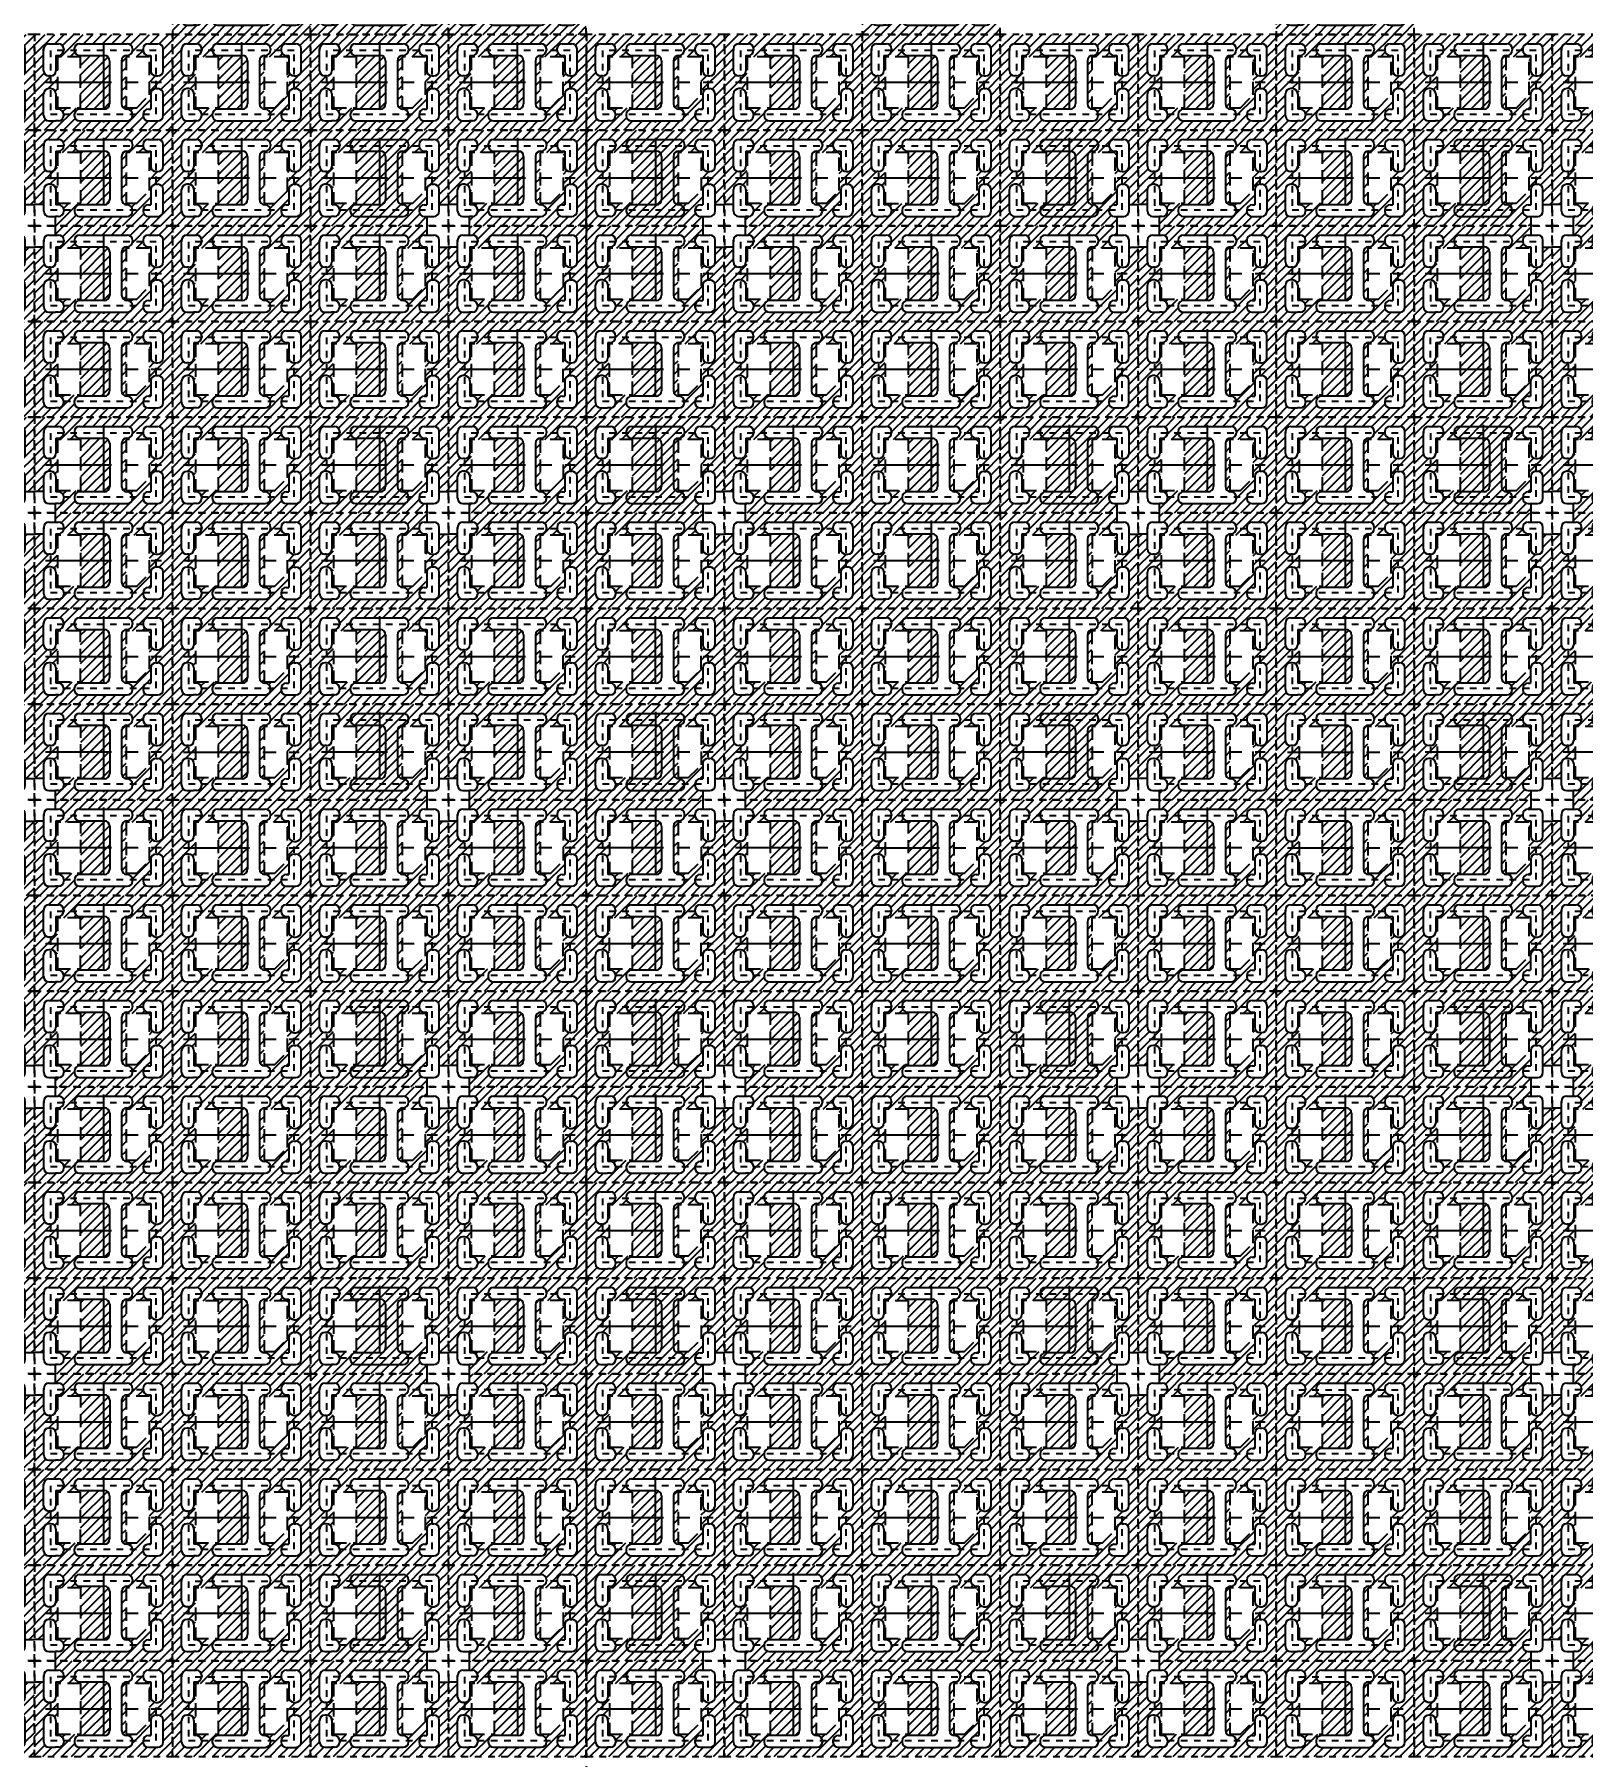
# Model space of a CAD drawing. Extents: x -1061 to -782, y -21 to 162.
# Drawn here: x -1014.27 to -990.85, y 85.83 to 111.89 of the extents above; entities that cross this region are included whole.
import ezdxf

# ---------------------------------------------------------------- set-up
doc = ezdxf.new("R2010")
doc.units = 0
doc.header["$LTSCALE"] = 0.5
for name, pattern in [('CENTER', [2, 1.25, -0.25, 0.25, -0.25]), ('HIDDEN', [0.375, 0.25, -0.125]), ('HIDDEN2', [0.1875, 0.125, -0.0625])]:
    doc.linetypes.add(name, pattern=pattern)
for name, color, linetype in [('B', 5, 'Continuous'), ('C', 1, 'CENTER'), ('DIM', 7, 'Continuous'), ('H', 4, 'HIDDEN'), ('hatch', 7, 'CENTER'), ('HATCH O-L', 7, 'HIDDEN2'), ('PACKAGE OL', 51, 'HIDDEN2'), ('圖', 7, 'Continuous')]:
    doc.layers.add(name, color=color, linetype=linetype)
doc.styles.get("Standard").update_dxf_attribs({"font": 'ROMANS.SHX'})
doc.dimstyles.new('DIM 1.6', dxfattribs={"dimtxt": 1.5, "dimasz": 1.5, "dimexe": 1.5, "dimexo": 1.5, "dimgap": 1.5, "dimtad": 0, "dimdec": 4, "dimlfac": 0.625, "dimzin": 1, "dimdsep": 46, "dimtxsty": 'STANDARD', "dimcen": 1.5, "dimclrd": 256, "dimclre": 256, "dimclrt": 256, "dimadec": 0, "dimazin": 2, "dimtfac": 1, "dimtdec": 4, "dimtmove": 0, "dimatfit": 3, "dimfxl": 1, "dimarcsym": 0})

# ---------------------------------------------------------------- blocks, each defined once
blk = doc.blocks.new('*D10')
at = {"layer": 'Defpoints', "color": 0, "transparency": 16777216}
for p in [(435.598, -771.586), (449.574, -771.586), (390.417, -825.986)]:
    blk.add_point(p, dxfattribs=at)
at = {"layer": 'DIM', "lineweight": -2, "transparency": 16777216}
blk.add_line((437.098, -771.586), (449.574, -771.586), dxfattribs=at)
at = {"layer": 'DIM', "transparency": 16777216, "insert": (455.503, -771.586), "char_height": 1.5, "attachment_point": 5}
blk.add_mtext('34.0000', dxfattribs=at)
blk = doc.blocks.new('*D11')
at = {"layer": 'Defpoints', "color": 0, "transparency": 16777216}
for p in [(435.598, -757.618), (435.598, -771.586), (390.417, -825.986)]:
    blk.add_point(p, dxfattribs=at)
at = {"layer": 'DIM', "lineweight": -2, "transparency": 16777216}
blk.add_line((435.598, -770.086), (435.598, -757.618), dxfattribs=at)
at = {"layer": 'DIM', "transparency": 16777216, "insert": (435.598, -751.689), "char_height": 1.5, "attachment_point": 5, "rotation": 90}
blk.add_mtext('28.2380', dxfattribs=at)
blk = doc.blocks.new('*D12')
at = {"layer": 'Defpoints', "color": 0, "transparency": 16777216}
for p in [(390.417, -756.666), (390.417, -764.386), (390.417, -825.986)]:
    blk.add_point(p, dxfattribs=at)
at = {"layer": 'DIM', "lineweight": -2, "transparency": 16777216}
blk.add_line((390.417, -762.886), (390.417, -756.666), dxfattribs=at)
at = {"layer": 'DIM', "transparency": 16777216, "insert": (390.417, -751.451), "char_height": 1.5, "attachment_point": 5, "rotation": 90}
blk.add_mtext('0.0000', dxfattribs=at)
blk = doc.blocks.new('*D13')
at = {"layer": 'Defpoints', "color": 0, "transparency": 16777216}
for p in [(392.791, -757.525), (391.461, -774.269), (390.417, -825.986)]:
    blk.add_point(p, dxfattribs=at)
at = {"layer": 'DIM', "lineweight": -2, "transparency": 16777216}
for p, q in [((392.791, -760.525), (392.791, -757.525)), ((391.461, -763.525), (392.791, -760.525)), ((391.461, -772.769), (391.461, -763.525))]:
    blk.add_line(p, q, dxfattribs=at)
at = {"layer": 'DIM', "transparency": 16777216, "insert": (392.791, -751.382), "char_height": 1.5, "attachment_point": 5, "rotation": 90}
blk.add_mtext('(0.6524)', dxfattribs=at)
blk = doc.blocks.new('DFN1006-2L PACKAGE')
at = {"layer": 'hatch'}
h = blk.add_hatch(dxfattribs=at)
h.set_pattern_fill('ANSI31', color=256, scale=0.02)
h.set_pattern_definition([(45, (528.53349, -41.65396), (-0.0449012806, 0.0449012806), [])])
h.paths.add_polyline_path([(1.205, 0.102), (-0.1, 0.102), (-0.1, -0.803), (1.205, -0.803)])
h.paths.add_polyline_path([(0.037, -0.411), (0.053, -0.411, -0.414214), (0.103, -0.461), (0.103, -0.605), (0.127, -0.605, -0.414214), (0.177, -0.655), (0.177, -0.666, -0.414214), (0.127, -0.716), (0.1, -0.716), (0.037, -0.716, -0.414214), (-0.013, -0.666), (-0.013, -0.461, -0.414214)], flags=16)
h.paths.add_polyline_path([(-0.013, -0.241), (-0.013, -0.036, -0.414214), (0.037, 0.014), (0.127, 0.014, -0.414214), (0.177, -0.036), (0.177, -0.047, -0.414214), (0.127, -0.097), (0.103, -0.097), (0.103, -0.241, -0.414214), (0.053, -0.291), (0.037, -0.291, -0.414214)], flags=16)
h.paths.add_polyline_path([(0.117, -0.111), (0.337, -0.111), (0.337, -0.591), (0.117, -0.591)], flags=16)
h.paths.add_polyline_path([(0.327, -0.605), (0.561, -0.605, 0.414214), (0.611, -0.555), (0.611, -0.147, 0.414214), (0.561, -0.097), (0.327, -0.097, -0.414214), (0.277, -0.047), (0.277, -0.036, -0.414214), (0.327, 0.014), (0.777, 0.014, -0.414214), (0.827, -0.036), (0.827, -0.047, -0.414214), (0.777, -0.097), (0.774, -0.097, 0.414214), (0.724, -0.147), (0.724, -0.555, 0.423299), (0.776, -0.605, -0.423025), (0.827, -0.655), (0.827, -0.666, -0.414214), (0.777, -0.716), (0.327, -0.716, -0.414214), (0.277, -0.666), (0.277, -0.655, -0.414214)], flags=16)
h.paths.add_polyline_path([(0.767, -0.111), (0.987, -0.111), (0.987, -0.471), (0.867, -0.591), (0.767, -0.591)], flags=16)
h.paths.add_polyline_path([(0.977, -0.605), (1.001, -0.605), (1.001, -0.461, -0.414214), (1.051, -0.411), (1.067, -0.411, -0.414214), (1.117, -0.461), (1.117, -0.666, -0.414214), (1.067, -0.716), (1.005, -0.716), (0.977, -0.716, -0.414214), (0.927, -0.666), (0.927, -0.655, -0.414214)], flags=16)
h.paths.add_polyline_path([(0.927, -0.047), (0.927, -0.036, -0.414214), (0.977, 0.014), (1.067, 0.014, -0.414214), (1.117, -0.036), (1.117, -0.241, -0.414214), (1.067, -0.291), (1.051, -0.291, -0.414214), (1.001, -0.241), (1.001, -0.097), (0.977, -0.097, -0.414214)], flags=16)
at = {"layer": 'B'}
for p, q in [((0.037, 0.014), (0.127, 0.014)), ((0.327, 0.014), (0.777, 0.014)), ((0.977, 0.014), (1.067, 0.014)), ((-0.013, -0.241), (-0.013, -0.036)), ((-0.013, -0.036), (-0.013, -0.05)), ((0.103, -0.097), (0.103, -0.241)), ((0.103, -0.097), (0.127, -0.097)), ((0.177, -0.036), (0.177, -0.047)), ((0.277, -0.036), (0.277, -0.047)), ((0.327, -0.097), (0.561, -0.097)), ((0.611, -0.147), (0.611, -0.555)), ((0.724, -0.147), (0.724, -0.555)), ((0.774, -0.097), (0.777, -0.097)), ((0.827, -0.036), (0.827, -0.047)), ((0.927, -0.036), (0.927, -0.047)), ((0.977, -0.097), (1.001, -0.097)), ((1.001, -0.097), (1.001, -0.241)), ((1.117, -0.241), (1.117, -0.036)), ((0.053, -0.291), (0.037, -0.291)), ((0.052, -0.291), (0.052, -0.291)), ((1.051, -0.291), (1.067, -0.291)), ((1.052, -0.291), (1.052, -0.291)), ((-0.013, -0.666), (-0.013, -0.461)), ((0.053, -0.411), (0.037, -0.411)), ((0.052, -0.411), (0.052, -0.411)), ((0.103, -0.461), (0.103, -0.605)), ((1.001, -0.461), (1.001, -0.605)), ((1.051, -0.411), (1.067, -0.411)), ((1.052, -0.411), (1.052, -0.411)), ((1.117, -0.666), (1.117, -0.461)), ((0.127, -0.605), (0.103, -0.605)), ((0.561, -0.605), (0.327, -0.605)), ((0.774, -0.605), (0.777, -0.605)), ((0.977, -0.605), (1.001, -0.605)), ((0.037, -0.716), (0.1, -0.716)), ((0.127, -0.716), (0.1, -0.716)), ((0.177, -0.655), (0.177, -0.666)), ((0.277, -0.655), (0.277, -0.666)), ((0.327, -0.716), (0.777, -0.716)), ((0.827, -0.655), (0.827, -0.666)), ((0.927, -0.655), (0.927, -0.666)), ((0.977, -0.716), (1.005, -0.716)), ((1.005, -0.716), (1.067, -0.716))]:
    blk.add_line(p, q, dxfattribs=at)
for centre, start, end in [((0.037, -0.036), 90, 180), ((0.127, -0.036), 0, 90), ((0.327, -0.036), 90, 180), ((0.777, -0.036), 0, 90), ((0.977, -0.036), 90, 180), ((1.067, -0.036), 0, 90), ((0.127, -0.047), 270, 0), ((0.327, -0.047), 180, 270), ((0.561, -0.147), 0, 90), ((0.774, -0.147), 90, 180), ((0.777, -0.047), 270, 0), ((0.977, -0.047), 180, 270), ((0.037, -0.241), 180, 270), ((0.053, -0.241), 270, 0), ((1.051, -0.241), 180, 270), ((1.067, -0.241), 270, 0), ((0.037, -0.461), 90, 180), ((0.053, -0.461), 0, 90), ((1.051, -0.461), 90, 180), ((1.067, -0.461), 0, 90), ((0.127, -0.655), 0, 90), ((0.327, -0.655), 90, 180), ((0.561, -0.555), 270, 0), ((0.774, -0.555), 180, 270), ((0.777, -0.655), 0, 90), ((0.977, -0.655), 90, 180), ((0.037, -0.666), 180, 270), ((0.127, -0.666), 270, 0), ((0.327, -0.666), 180, 270), ((0.777, -0.666), 270, 0), ((0.977, -0.666), 180, 270), ((1.067, -0.666), 270, 0)]:
    blk.add_arc(centre, 0.05, start, end, dxfattribs=at)
at = {"layer": 'C'}
for p, q in [((0.552, 0.029), (0.552, -0.731)), ((0.005, -0.351), (1.1, -0.351))]:
    blk.add_line(p, q, dxfattribs=at)
at = {"layer": 'H'}
for points in [[(0.337, -0.591), (0.337, -0.111), (0.117, -0.111), (0.117, -0.591)], [(0.867, -0.591), (0.987, -0.471), (0.987, -0.111), (0.767, -0.111), (0.767, -0.591)]]:
    blk.add_lwpolyline(points, close=True, dxfattribs=at)
at = {"layer": 'HATCH O-L'}
blk.add_lwpolyline([(-0.1, 0.102), (-0.1, -0.803), (1.205, -0.803), (1.205, 0.102), (-0.1, 0.102)], dxfattribs=at)
at = {"layer": 'PACKAGE OL'}
blk.add_lwpolyline([(1.052, -0.651), (1.052, -0.051), (0.052, -0.051), (0.052, -0.651)], close=True, dxfattribs=at)
blk = doc.blocks.new('LOWER LEFT CROSS')
at = {"layer": 'hatch'}
h = blk.add_hatch(dxfattribs=at)
h.set_pattern_fill('ANSI31', color=256, scale=0.02)
h.set_pattern_definition([(45, (581.53627, -39.15142), (-0.0449012806, 0.0449012806), [])])
h.paths.add_polyline_path([(-0.215, -0.24), (-0.435, -0.24), (-0.435, 0.24), (-0.215, 0.24)], flags=16)
h.paths.add_polyline_path([(0.215, 0.24), (0.435, 0.24), (0.435, -0.12), (0.315, -0.24), (0.215, -0.24)], flags=16)
h.paths.add_polyline_path([(-0.425, 0.254), (-0.449, 0.254), (-0.449, 0.11, -0.414214), (-0.499, 0.06), (-0.515, 0.06, -0.414214), (-0.565, 0.11), (-0.565, 0.315, -0.414214), (-0.515, 0.365), (-0.425, 0.365, -0.414214), (-0.375, 0.315), (-0.375, 0.304, -0.414214)], flags=16)
h.paths.add_polyline_path([(-0.449, -0.11), (-0.449, -0.254), (-0.425, -0.254, -0.414214), (-0.375, -0.304), (-0.375, -0.315, -0.414214), (-0.425, -0.365), (-0.452, -0.365), (-0.515, -0.365, -0.414214), (-0.565, -0.315), (-0.565, -0.11, -0.414214), (-0.515, -0.06), (-0.499, -0.06, -0.414214)], flags=16)
h.paths.add_polyline_path([(0.375, 0.304), (0.375, 0.315, -0.414214), (0.425, 0.365), (0.515, 0.365, -0.414214), (0.565, 0.315), (0.565, 0.11, -0.414214), (0.515, 0.06), (0.499, 0.06, -0.414214), (0.449, 0.11), (0.449, 0.254), (0.425, 0.254, -0.414214)], flags=16)
h.paths.add_polyline_path([(0.499, -0.06), (0.515, -0.06, -0.414214), (0.565, -0.11), (0.565, -0.315, -0.414214), (0.515, -0.365), (0.452, -0.365), (0.425, -0.365, -0.414214), (0.375, -0.315), (0.375, -0.304, -0.414214), (0.425, -0.254), (0.449, -0.254), (0.449, -0.11, -0.414214)], flags=16)
h.paths.add_polyline_path([(-0.652, 0.452), (-0.652, -0.452), (0.452, -0.452), (0.452, -0.365), (0.515, -0.365, 0.414214), (0.565, -0.315), (0.565, -0.251), (0.652, -0.251), (0.652, 0.452)])
at = {"layer": 'B'}
for p, q in [((-0.515, 0.365), (-0.425, 0.365)), ((-0.225, 0.365), (0.225, 0.365)), ((0.425, 0.365), (0.515, 0.365)), ((-0.565, 0.11), (-0.565, 0.315)), ((-0.565, 0.315), (-0.565, 0.301)), ((-0.449, 0.254), (-0.449, 0.11)), ((-0.449, 0.254), (-0.425, 0.254)), ((-0.375, 0.315), (-0.375, 0.304)), ((-0.275, 0.315), (-0.275, 0.304)), ((-0.225, 0.254), (0.009, 0.254)), ((0.059, 0.204), (0.059, -0.204)), ((0.172, 0.204), (0.172, -0.204)), ((0.222, 0.254), (0.225, 0.254)), ((0.275, 0.315), (0.275, 0.304)), ((0.375, 0.315), (0.375, 0.304)), ((0.425, 0.254), (0.449, 0.254)), ((0.449, 0.254), (0.449, 0.11)), ((0.565, 0.11), (0.565, 0.315)), ((-0.499, 0.06), (-0.515, 0.06)), ((-0.5, 0.06), (-0.5, 0.06)), ((0.499, 0.06), (0.515, 0.06)), ((0.5, 0.06), (0.5, 0.06)), ((-0.565, -0.315), (-0.565, -0.11)), ((-0.499, -0.06), (-0.515, -0.06)), ((-0.5, -0.06), (-0.5, -0.06)), ((-0.449, -0.11), (-0.449, -0.254)), ((0.449, -0.11), (0.449, -0.254)), ((0.499, -0.06), (0.515, -0.06)), ((0.5, -0.06), (0.5, -0.06)), ((0.565, -0.315), (0.565, -0.11)), ((-0.425, -0.254), (-0.449, -0.254)), ((-0.375, -0.304), (-0.375, -0.315)), ((-0.275, -0.304), (-0.275, -0.315)), ((0.009, -0.254), (-0.225, -0.254)), ((0.222, -0.254), (0.225, -0.254)), ((0.275, -0.304), (0.275, -0.315)), ((0.375, -0.304), (0.375, -0.315)), ((0.425, -0.254), (0.449, -0.254)), ((-0.515, -0.365), (-0.452, -0.365)), ((-0.425, -0.365), (-0.452, -0.365)), ((-0.225, -0.365), (0.225, -0.365)), ((0.425, -0.365), (0.452, -0.365)), ((0.452, -0.365), (0.515, -0.365))]:
    blk.add_line(p, q, dxfattribs=at)
for centre, start, end in [((-0.515, 0.315), 90, 180), ((-0.425, 0.315), 0, 90), ((-0.225, 0.315), 90, 180), ((0.225, 0.315), 0, 90), ((0.425, 0.315), 90, 180), ((0.515, 0.315), 0, 90), ((-0.425, 0.304), 270, 0), ((-0.225, 0.304), 180, 270), ((0.009, 0.204), 0, 90), ((0.222, 0.204), 90, 180), ((0.225, 0.304), 270, 0), ((0.425, 0.304), 180, 270), ((-0.515, 0.11), 180, 270), ((-0.499, 0.11), 270, 0), ((0.499, 0.11), 180, 270), ((0.515, 0.11), 270, 0), ((-0.515, -0.11), 90, 180), ((-0.499, -0.11), 0, 90), ((0.499, -0.11), 90, 180), ((0.515, -0.11), 0, 90), ((-0.515, -0.315), 180, 270), ((-0.425, -0.304), 0, 90), ((-0.425, -0.315), 270, 0), ((-0.225, -0.304), 90, 180), ((-0.225, -0.315), 180, 270), ((0.009, -0.204), 270, 0), ((0.222, -0.204), 180, 270), ((0.225, -0.304), 0, 90), ((0.225, -0.315), 270, 0), ((0.425, -0.304), 90, 180), ((0.425, -0.315), 180, 270), ((0.515, -0.315), 270, 0)]:
    blk.add_arc(centre, 0.05, start, end, dxfattribs=at)
at = {"layer": 'C'}
for p, q in [((0, 0.38), (0, -0.38)), ((-0.548, 0), (0.548, 0))]:
    blk.add_line(p, q, dxfattribs=at)
at = {"layer": 'H', "color": 6}
for p, q in [((0.565, -0.251), (0.652, -0.251)), ((0.452, -0.452), (0.452, -0.365))]:
    blk.add_line(p, q, dxfattribs=at)
at = {"layer": 'H'}
for points in [[(-0.215, -0.24), (-0.215, 0.24), (-0.435, 0.24), (-0.435, -0.24)], [(0.315, -0.24), (0.435, -0.12), (0.435, 0.24), (0.215, 0.24), (0.215, -0.24)]]:
    blk.add_lwpolyline(points, close=True, dxfattribs=at)
at = {"layer": 'HATCH O-L'}
blk.add_lwpolyline([(-0.652, 0.452), (-0.652, -0.452), (0.652, -0.452), (0.652, 0.452), (-0.652, 0.452)], dxfattribs=at)
at = {"layer": 'PACKAGE OL'}
blk.add_lwpolyline([(0.5, -0.3), (0.5, 0.3), (-0.5, 0.3), (-0.5, -0.3)], close=True, dxfattribs=at)
blk = doc.blocks.new('LOWER CROSS REF')
at = {"layer": 'hatch'}
h = blk.add_hatch(dxfattribs=at)
h.set_pattern_fill('ANSI31', color=256, scale=0.02)
h.set_pattern_definition([(45, (581.53627, -39.14559), (-0.0449012806, 0.0449012806), [])])
h.paths.add_polyline_path([(0.652, -0.452), (0.652, 0.452), (-0.652, 0.452), (-0.652, -0.251), (-0.565, -0.251), (-0.565, -0.11, -0.414214), (-0.515, -0.06), (-0.499, -0.06, -0.414214), (-0.449, -0.11), (-0.449, -0.254), (-0.425, -0.254, -0.414214), (-0.375, -0.304), (-0.375, -0.315, -0.414214), (-0.425, -0.365), (-0.452, -0.365), (-0.452, -0.452)])
h.paths.add_polyline_path([(-0.275, -0.315), (-0.275, -0.304, -0.414214), (-0.225, -0.254), (0.009, -0.254, 0.414214), (0.059, -0.204), (0.059, 0.204, 0.414214), (0.009, 0.254), (-0.225, 0.254, -0.414214), (-0.275, 0.304), (-0.275, 0.315, -0.414214), (-0.225, 0.365), (0.225, 0.365, -0.414214), (0.275, 0.315), (0.275, 0.304, -0.414214), (0.225, 0.254), (0.222, 0.254, 0.414214), (0.172, 0.204), (0.172, -0.204, 0.414214), (0.222, -0.254), (0.225, -0.254, -0.414214), (0.275, -0.304), (0.275, -0.315, -0.414214), (0.225, -0.365), (-0.225, -0.365, -0.414214)], flags=16)
h.paths.add_polyline_path([(-0.435, -0.24), (-0.435, 0.24), (-0.215, 0.24), (-0.215, -0.24)], flags=16)
h.paths.add_polyline_path([(-0.499, 0.06), (-0.515, 0.06, -0.414214), (-0.565, 0.11), (-0.565, 0.315, -0.414214), (-0.515, 0.365), (-0.425, 0.365, -0.414214), (-0.375, 0.315), (-0.375, 0.304, -0.414214), (-0.425, 0.254), (-0.449, 0.254), (-0.449, 0.11, -0.414214)], flags=16)
h.paths.add_polyline_path([(0.215, -0.24), (0.215, 0.24), (0.435, 0.24), (0.435, -0.12), (0.315, -0.24)], flags=16)
h.paths.add_polyline_path([(0.375, -0.315), (0.375, -0.304, -0.414214), (0.425, -0.254), (0.449, -0.254), (0.449, -0.11, -0.414214), (0.499, -0.06), (0.515, -0.06, -0.414214), (0.565, -0.11), (0.565, -0.315, -0.414214), (0.515, -0.365), (0.452, -0.365), (0.425, -0.365, -0.414214)], flags=16)
h.paths.add_polyline_path([(0.449, 0.11), (0.449, 0.254), (0.425, 0.254, -0.414214), (0.375, 0.304), (0.375, 0.315, -0.414214), (0.425, 0.365), (0.515, 0.365, -0.414214), (0.565, 0.315), (0.565, 0.11, -0.414214), (0.515, 0.06), (0.499, 0.06, -0.414214)], flags=16)
at = {"layer": 'B'}
for p, q in [((-0.515, 0.365), (-0.425, 0.365)), ((-0.225, 0.365), (0.225, 0.365)), ((0.425, 0.365), (0.515, 0.365)), ((-0.565, 0.11), (-0.565, 0.315)), ((-0.565, 0.315), (-0.565, 0.301)), ((-0.449, 0.254), (-0.449, 0.11)), ((-0.449, 0.254), (-0.425, 0.254)), ((-0.375, 0.315), (-0.375, 0.304)), ((-0.275, 0.315), (-0.275, 0.304)), ((-0.225, 0.254), (0.009, 0.254)), ((0.059, 0.204), (0.059, -0.204)), ((0.172, 0.204), (0.172, -0.204)), ((0.222, 0.254), (0.225, 0.254)), ((0.275, 0.315), (0.275, 0.304)), ((0.375, 0.315), (0.375, 0.304)), ((0.425, 0.254), (0.449, 0.254)), ((0.449, 0.254), (0.449, 0.11)), ((0.565, 0.11), (0.565, 0.315)), ((-0.499, 0.06), (-0.515, 0.06)), ((-0.5, 0.06), (-0.5, 0.06)), ((0.499, 0.06), (0.515, 0.06)), ((0.5, 0.06), (0.5, 0.06)), ((-0.565, -0.315), (-0.565, -0.11)), ((-0.499, -0.06), (-0.515, -0.06)), ((-0.5, -0.06), (-0.5, -0.06)), ((-0.449, -0.11), (-0.449, -0.254)), ((0.449, -0.11), (0.449, -0.254)), ((0.499, -0.06), (0.515, -0.06)), ((0.5, -0.06), (0.5, -0.06)), ((0.565, -0.315), (0.565, -0.11)), ((-0.425, -0.254), (-0.449, -0.254)), ((-0.375, -0.304), (-0.375, -0.315)), ((-0.275, -0.304), (-0.275, -0.315)), ((0.009, -0.254), (-0.225, -0.254)), ((0.222, -0.254), (0.225, -0.254)), ((0.275, -0.304), (0.275, -0.315)), ((0.375, -0.304), (0.375, -0.315)), ((0.425, -0.254), (0.449, -0.254)), ((-0.515, -0.365), (-0.452, -0.365)), ((-0.425, -0.365), (-0.452, -0.365)), ((-0.225, -0.365), (0.225, -0.365)), ((0.425, -0.365), (0.452, -0.365)), ((0.452, -0.365), (0.515, -0.365))]:
    blk.add_line(p, q, dxfattribs=at)
for centre, start, end in [((-0.515, 0.315), 90, 180), ((-0.425, 0.315), 0, 90), ((-0.225, 0.315), 90, 180), ((0.225, 0.315), 0, 90), ((0.425, 0.315), 90, 180), ((0.515, 0.315), 0, 90), ((-0.425, 0.304), 270, 0), ((-0.225, 0.304), 180, 270), ((0.009, 0.204), 0, 90), ((0.222, 0.204), 90, 180), ((0.225, 0.304), 270, 0), ((0.425, 0.304), 180, 270), ((-0.515, 0.11), 180, 270), ((-0.499, 0.11), 270, 0), ((0.499, 0.11), 180, 270), ((0.515, 0.11), 270, 0), ((-0.515, -0.11), 90, 180), ((-0.499, -0.11), 0, 90), ((0.499, -0.11), 90, 180), ((0.515, -0.11), 0, 90), ((-0.515, -0.315), 180, 270), ((-0.425, -0.304), 0, 90), ((-0.425, -0.315), 270, 0), ((-0.225, -0.304), 90, 180), ((-0.225, -0.315), 180, 270), ((0.009, -0.204), 270, 0), ((0.222, -0.204), 180, 270), ((0.225, -0.304), 0, 90), ((0.225, -0.315), 270, 0), ((0.425, -0.304), 90, 180), ((0.425, -0.315), 180, 270), ((0.515, -0.315), 270, 0)]:
    blk.add_arc(centre, 0.05, start, end, dxfattribs=at)
at = {"layer": 'C'}
for p, q in [((0, 0.38), (0, -0.38)), ((-0.548, 0), (0.548, 0))]:
    blk.add_line(p, q, dxfattribs=at)
at = {"layer": 'H', "color": 6}
for p, q in [((-0.565, -0.251), (-0.652, -0.251)), ((-0.452, -0.452), (-0.452, -0.365))]:
    blk.add_line(p, q, dxfattribs=at)
at = {"layer": 'H'}
for points in [[(-0.215, -0.24), (-0.215, 0.24), (-0.435, 0.24), (-0.435, -0.24)], [(0.315, -0.24), (0.435, -0.12), (0.435, 0.24), (0.215, 0.24), (0.215, -0.24)]]:
    blk.add_lwpolyline(points, close=True, dxfattribs=at)
at = {"layer": 'HATCH O-L'}
blk.add_lwpolyline([(-0.652, 0.452), (-0.652, -0.452), (0.652, -0.452), (0.652, 0.452), (-0.652, 0.452)], dxfattribs=at)
at = {"layer": 'PACKAGE OL'}
blk.add_lwpolyline([(0.5, -0.3), (0.5, 0.3), (-0.5, 0.3), (-0.5, -0.3)], close=True, dxfattribs=at)
blk = doc.blocks.new('UPPER RIGHT CROSS')
at = {"layer": 'hatch'}
h = blk.add_hatch(dxfattribs=at)
h.set_pattern_fill('ANSI31', color=256, scale=0.02)
h.set_pattern_definition([(45, (579.97371, -40.20884), (-0.0449012806, 0.0449012806), [])])
h.paths.add_polyline_path([(-0.652, 0.452), (-0.652, -0.452), (0.652, -0.452), (0.652, 0.251), (0.565, 0.251), (0.565, 0.11, -0.414214), (0.515, 0.06), (0.499, 0.06, -0.414214), (0.449, 0.11), (0.449, 0.254), (0.425, 0.254, -0.414214), (0.375, 0.304), (0.375, 0.315, -0.414214), (0.425, 0.365), (0.452, 0.365), (0.452, 0.452)])
h.paths.add_polyline_path([(-0.375, 0.315), (-0.375, 0.304, -0.414214), (-0.425, 0.254), (-0.449, 0.254), (-0.449, 0.11, -0.414214), (-0.499, 0.06), (-0.515, 0.06, -0.414214), (-0.565, 0.11), (-0.565, 0.315, -0.414214), (-0.515, 0.365), (-0.425, 0.365, -0.414214)], flags=16)
h.paths.add_polyline_path([(-0.225, 0.365), (0.225, 0.365, -0.414214), (0.275, 0.315), (0.275, 0.304, -0.414214), (0.225, 0.254), (0.222, 0.254, 0.414214), (0.172, 0.204), (0.172, -0.204, 0.423299), (0.224, -0.254, -0.423025), (0.275, -0.304), (0.275, -0.315, -0.414214), (0.225, -0.365), (-0.225, -0.365, -0.414214), (-0.275, -0.315), (-0.275, -0.304, -0.414214), (-0.225, -0.254), (0.009, -0.254, 0.414214), (0.059, -0.204), (0.059, 0.204, 0.414214), (0.009, 0.254), (-0.225, 0.254, -0.414214), (-0.275, 0.304), (-0.275, 0.315, -0.414214)], flags=16)
h.paths.add_polyline_path([(-0.215, 0.24), (-0.215, -0.24), (-0.435, -0.24), (-0.435, 0.24)], flags=16)
h.paths.add_polyline_path([(-0.449, -0.11), (-0.449, -0.254), (-0.425, -0.254, -0.414214), (-0.375, -0.304), (-0.375, -0.315, -0.414214), (-0.425, -0.365), (-0.452, -0.365), (-0.515, -0.365, -0.414214), (-0.565, -0.315), (-0.565, -0.11, -0.414214), (-0.515, -0.06), (-0.499, -0.06, -0.414214)], flags=16)
h.paths.add_polyline_path([(0.215, 0.24), (0.435, 0.24), (0.435, -0.12), (0.315, -0.24), (0.215, -0.24)], flags=16)
h.paths.add_polyline_path([(0.499, -0.06), (0.515, -0.06, -0.414214), (0.565, -0.11), (0.565, -0.315, -0.414214), (0.515, -0.365), (0.452, -0.365), (0.425, -0.365, -0.414214), (0.375, -0.315), (0.375, -0.304, -0.414214), (0.425, -0.254), (0.449, -0.254), (0.449, -0.11, -0.414214)], flags=16)
at = {"layer": 'B'}
for p, q in [((-0.515, 0.365), (-0.425, 0.365)), ((-0.225, 0.365), (0.225, 0.365)), ((0.425, 0.365), (0.515, 0.365)), ((-0.565, 0.11), (-0.565, 0.315)), ((-0.565, 0.315), (-0.565, 0.301)), ((-0.449, 0.254), (-0.449, 0.11)), ((-0.449, 0.254), (-0.425, 0.254)), ((-0.375, 0.315), (-0.375, 0.304)), ((-0.275, 0.315), (-0.275, 0.304)), ((-0.225, 0.254), (0.009, 0.254)), ((0.059, 0.204), (0.059, -0.204)), ((0.172, 0.204), (0.172, -0.204)), ((0.222, 0.254), (0.225, 0.254)), ((0.275, 0.315), (0.275, 0.304)), ((0.375, 0.315), (0.375, 0.304)), ((0.425, 0.254), (0.449, 0.254)), ((0.449, 0.254), (0.449, 0.11)), ((0.565, 0.11), (0.565, 0.315)), ((-0.499, 0.06), (-0.515, 0.06)), ((-0.5, 0.06), (-0.5, 0.06)), ((0.499, 0.06), (0.515, 0.06)), ((0.5, 0.06), (0.5, 0.06)), ((-0.565, -0.315), (-0.565, -0.11)), ((-0.499, -0.06), (-0.515, -0.06)), ((-0.5, -0.06), (-0.5, -0.06)), ((-0.449, -0.11), (-0.449, -0.254)), ((0.449, -0.11), (0.449, -0.254)), ((0.499, -0.06), (0.515, -0.06)), ((0.5, -0.06), (0.5, -0.06)), ((0.565, -0.315), (0.565, -0.11)), ((-0.425, -0.254), (-0.449, -0.254)), ((-0.375, -0.304), (-0.375, -0.315)), ((-0.275, -0.304), (-0.275, -0.315)), ((0.009, -0.254), (-0.225, -0.254)), ((0.222, -0.254), (0.225, -0.254)), ((0.275, -0.304), (0.275, -0.315)), ((0.375, -0.304), (0.375, -0.315)), ((0.425, -0.254), (0.449, -0.254)), ((-0.515, -0.365), (-0.452, -0.365)), ((-0.425, -0.365), (-0.452, -0.365)), ((-0.225, -0.365), (0.225, -0.365)), ((0.425, -0.365), (0.452, -0.365)), ((0.452, -0.365), (0.515, -0.365))]:
    blk.add_line(p, q, dxfattribs=at)
for centre, start, end in [((-0.515, 0.315), 90, 180), ((-0.425, 0.315), 0, 90), ((-0.225, 0.315), 90, 180), ((0.225, 0.315), 0, 90), ((0.425, 0.315), 90, 180), ((0.515, 0.315), 0, 90), ((-0.425, 0.304), 270, 0), ((-0.225, 0.304), 180, 270), ((0.009, 0.204), 0, 90), ((0.222, 0.204), 90, 180), ((0.225, 0.304), 270, 0), ((0.425, 0.304), 180, 270), ((-0.515, 0.11), 180, 270), ((-0.499, 0.11), 270, 0), ((0.499, 0.11), 180, 270), ((0.515, 0.11), 270, 0), ((-0.515, -0.11), 90, 180), ((-0.499, -0.11), 0, 90), ((0.499, -0.11), 90, 180), ((0.515, -0.11), 0, 90), ((-0.515, -0.315), 180, 270), ((-0.425, -0.304), 0, 90), ((-0.425, -0.315), 270, 0), ((-0.225, -0.304), 90, 180), ((-0.225, -0.315), 180, 270), ((0.009, -0.204), 270, 0), ((0.222, -0.204), 180, 270), ((0.225, -0.304), 0, 90), ((0.225, -0.315), 270, 0), ((0.425, -0.304), 90, 180), ((0.425, -0.315), 180, 270), ((0.515, -0.315), 270, 0)]:
    blk.add_arc(centre, 0.05, start, end, dxfattribs=at)
at = {"layer": 'C'}
for p, q in [((0, 0.38), (0, -0.38)), ((-0.548, 0), (0.548, 0))]:
    blk.add_line(p, q, dxfattribs=at)
at = {"layer": 'H', "color": 6}
for p, q in [((0.452, 0.365), (0.452, 0.452)), ((0.565, 0.251), (0.652, 0.251))]:
    blk.add_line(p, q, dxfattribs=at)
at = {"layer": 'H'}
for points in [[(-0.215, -0.24), (-0.215, 0.24), (-0.435, 0.24), (-0.435, -0.24)], [(0.315, -0.24), (0.435, -0.12), (0.435, 0.24), (0.215, 0.24), (0.215, -0.24)]]:
    blk.add_lwpolyline(points, close=True, dxfattribs=at)
at = {"layer": 'HATCH O-L'}
blk.add_lwpolyline([(-0.652, 0.452), (-0.652, -0.452), (0.652, -0.452), (0.652, 0.452), (-0.652, 0.452)], dxfattribs=at)
at = {"layer": 'PACKAGE OL'}
blk.add_lwpolyline([(0.5, -0.3), (0.5, 0.3), (-0.5, 0.3), (-0.5, -0.3)], close=True, dxfattribs=at)
blk = doc.blocks.new('UPPER LEFT CROSS')
at = {"layer": 'hatch'}
h = blk.add_hatch(dxfattribs=at)
h.set_pattern_fill('ANSI31', color=256, scale=0.02)
h.set_pattern_definition([(45, (581.53627, -40.20884), (-0.0449012806, 0.0449012806), [])])
h.paths.add_polyline_path([(-0.452, 0.452), (-0.452, 0.365), (-0.425, 0.365, -0.414214), (-0.375, 0.315), (-0.375, 0.304, -0.414214), (-0.425, 0.254), (-0.449, 0.254), (-0.449, 0.11, -0.414214), (-0.499, 0.06), (-0.515, 0.06, -0.414214), (-0.565, 0.11), (-0.565, 0.251), (-0.652, 0.251), (-0.652, -0.452), (0.652, -0.452), (0.652, 0.452)])
h.paths.add_polyline_path([(-0.225, 0.365), (0.225, 0.365, -0.414214), (0.275, 0.315), (0.275, 0.304, -0.414214), (0.225, 0.254), (0.222, 0.254, 0.414214), (0.172, 0.204), (0.172, -0.204, 0.423299), (0.224, -0.254, -0.423025), (0.275, -0.304), (0.275, -0.315, -0.414214), (0.225, -0.365), (-0.225, -0.365, -0.414214), (-0.275, -0.315), (-0.275, -0.304, -0.414214), (-0.225, -0.254), (0.009, -0.254, 0.414214), (0.059, -0.204), (0.059, 0.204, 0.414214), (0.009, 0.254), (-0.225, 0.254, -0.414214), (-0.275, 0.304), (-0.275, 0.315, -0.414214)], flags=16)
h.paths.add_polyline_path([(-0.215, 0.24), (-0.215, -0.24), (-0.435, -0.24), (-0.435, 0.24)], flags=16)
h.paths.add_polyline_path([(-0.449, -0.11), (-0.449, -0.254), (-0.425, -0.254, -0.414214), (-0.375, -0.304), (-0.375, -0.315, -0.414214), (-0.425, -0.365), (-0.452, -0.365), (-0.515, -0.365, -0.414214), (-0.565, -0.315), (-0.565, -0.11, -0.414214), (-0.515, -0.06), (-0.499, -0.06, -0.414214)], flags=16)
h.paths.add_polyline_path([(0.215, 0.24), (0.435, 0.24), (0.435, -0.12), (0.315, -0.24), (0.215, -0.24)], flags=16)
h.paths.add_polyline_path([(0.425, 0.365), (0.515, 0.365, -0.414214), (0.565, 0.315), (0.565, 0.11, -0.414214), (0.515, 0.06), (0.499, 0.06, -0.414214), (0.449, 0.11), (0.449, 0.254), (0.425, 0.254, -0.414214), (0.375, 0.304), (0.375, 0.315, -0.414214)], flags=16)
h.paths.add_polyline_path([(0.499, -0.06), (0.515, -0.06, -0.414214), (0.565, -0.11), (0.565, -0.315, -0.414214), (0.515, -0.365), (0.452, -0.365), (0.425, -0.365, -0.414214), (0.375, -0.315), (0.375, -0.304, -0.414214), (0.425, -0.254), (0.449, -0.254), (0.449, -0.11, -0.414214)], flags=16)
at = {"layer": 'B'}
for p, q in [((-0.515, 0.365), (-0.425, 0.365)), ((-0.225, 0.365), (0.225, 0.365)), ((0.425, 0.365), (0.515, 0.365)), ((-0.565, 0.11), (-0.565, 0.315)), ((-0.565, 0.315), (-0.565, 0.301)), ((-0.449, 0.254), (-0.449, 0.11)), ((-0.449, 0.254), (-0.425, 0.254)), ((-0.375, 0.315), (-0.375, 0.304)), ((-0.275, 0.315), (-0.275, 0.304)), ((-0.225, 0.254), (0.009, 0.254)), ((0.059, 0.204), (0.059, -0.204)), ((0.172, 0.204), (0.172, -0.204)), ((0.222, 0.254), (0.225, 0.254)), ((0.275, 0.315), (0.275, 0.304)), ((0.375, 0.315), (0.375, 0.304)), ((0.425, 0.254), (0.449, 0.254)), ((0.449, 0.254), (0.449, 0.11)), ((0.565, 0.11), (0.565, 0.315)), ((-0.499, 0.06), (-0.515, 0.06)), ((-0.5, 0.06), (-0.5, 0.06)), ((0.499, 0.06), (0.515, 0.06)), ((0.5, 0.06), (0.5, 0.06)), ((-0.565, -0.315), (-0.565, -0.11)), ((-0.499, -0.06), (-0.515, -0.06)), ((-0.5, -0.06), (-0.5, -0.06)), ((-0.449, -0.11), (-0.449, -0.254)), ((0.449, -0.11), (0.449, -0.254)), ((0.499, -0.06), (0.515, -0.06)), ((0.5, -0.06), (0.5, -0.06)), ((0.565, -0.315), (0.565, -0.11)), ((-0.425, -0.254), (-0.449, -0.254)), ((-0.375, -0.304), (-0.375, -0.315)), ((-0.275, -0.304), (-0.275, -0.315)), ((0.009, -0.254), (-0.225, -0.254)), ((0.222, -0.254), (0.225, -0.254)), ((0.275, -0.304), (0.275, -0.315)), ((0.375, -0.304), (0.375, -0.315)), ((0.425, -0.254), (0.449, -0.254)), ((-0.515, -0.365), (-0.452, -0.365)), ((-0.425, -0.365), (-0.452, -0.365)), ((-0.225, -0.365), (0.225, -0.365)), ((0.425, -0.365), (0.452, -0.365)), ((0.452, -0.365), (0.515, -0.365))]:
    blk.add_line(p, q, dxfattribs=at)
for centre, start, end in [((-0.515, 0.315), 90, 180), ((-0.425, 0.315), 0, 90), ((-0.225, 0.315), 90, 180), ((0.225, 0.315), 0, 90), ((0.425, 0.315), 90, 180), ((0.515, 0.315), 0, 90), ((-0.425, 0.304), 270, 0), ((-0.225, 0.304), 180, 270), ((0.009, 0.204), 0, 90), ((0.222, 0.204), 90, 180), ((0.225, 0.304), 270, 0), ((0.425, 0.304), 180, 270), ((-0.515, 0.11), 180, 270), ((-0.499, 0.11), 270, 0), ((0.499, 0.11), 180, 270), ((0.515, 0.11), 270, 0), ((-0.515, -0.11), 90, 180), ((-0.499, -0.11), 0, 90), ((0.499, -0.11), 90, 180), ((0.515, -0.11), 0, 90), ((-0.515, -0.315), 180, 270), ((-0.425, -0.304), 0, 90), ((-0.425, -0.315), 270, 0), ((-0.225, -0.304), 90, 180), ((-0.225, -0.315), 180, 270), ((0.009, -0.204), 270, 0), ((0.222, -0.204), 180, 270), ((0.225, -0.304), 0, 90), ((0.225, -0.315), 270, 0), ((0.425, -0.304), 90, 180), ((0.425, -0.315), 180, 270), ((0.515, -0.315), 270, 0)]:
    blk.add_arc(centre, 0.05, start, end, dxfattribs=at)
at = {"layer": 'C'}
for p, q in [((0, 0.38), (0, -0.38)), ((-0.548, 0), (0.548, 0))]:
    blk.add_line(p, q, dxfattribs=at)
at = {"layer": 'H', "color": 6}
for p, q in [((-0.452, 0.365), (-0.452, 0.452)), ((-0.565, 0.251), (-0.652, 0.251))]:
    blk.add_line(p, q, dxfattribs=at)
at = {"layer": 'H'}
for points in [[(-0.215, -0.24), (-0.215, 0.24), (-0.435, 0.24), (-0.435, -0.24)], [(0.315, -0.24), (0.435, -0.12), (0.435, 0.24), (0.215, 0.24), (0.215, -0.24)]]:
    blk.add_lwpolyline(points, close=True, dxfattribs=at)
at = {"layer": 'HATCH O-L'}
blk.add_lwpolyline([(-0.652, 0.452), (-0.652, -0.452), (0.652, -0.452), (0.652, 0.452), (-0.652, 0.452)], dxfattribs=at)
at = {"layer": 'PACKAGE OL'}
blk.add_lwpolyline([(0.5, -0.3), (0.5, 0.3), (-0.5, 0.3), (-0.5, -0.3)], close=True, dxfattribs=at)
blk = doc.blocks.new('*D75')
at = {"lineweight": -2, "transparency": 16777216}
for p, q in [((440.837, -824.538), (443.837, -823.014)), ((443.837, -823.014), (446.837, -823.014)), ((431.415, -824.538), (440.837, -824.538))]:
    blk.add_line(p, q, dxfattribs=at)
at = {"layer": 'Defpoints', "color": 0, "transparency": 16777216}
for p in [(446.837, -823.014), (429.915, -824.538), (390.417, -825.986)]:
    blk.add_point(p, dxfattribs=at)
at = {"transparency": 16777216, "insert": (456.266, -823.014), "char_height": 1.5, "attachment_point": 5}
blk.add_mtext('0.9048{\\Fromans|c134;, PITCH}', dxfattribs=at)

msp = doc.modelspace()

# ---------------------------------------------------------------- linework, layer by layer
at = {"layer": 'C', "color": 2}
msp.add_line((-1005.92191, 26.06248), (-1005.92191, 141.26248), dxfattribs=at)

# ---------------------------------------------------------------- block references
at = {"layer": 'hatch', "xscale": 1.6, "yscale": 1.6, "zscale": 1.6}
for name, p in [('UPPER RIGHT CROSS', (-1009.05343, 112.61608)), ('UPPER LEFT CROSS', (-1006.96575, 112.61608)), ('LOWER LEFT CROSS', (-1015.31647, 109.72072)), ('LOWER CROSS REF', (-1013.22879, 109.72072)), ('LOWER LEFT CROSS', (-1009.05343, 109.72072)), ('LOWER CROSS REF', (-1006.96575, 109.72072)), ('LOWER LEFT CROSS', (-1004.87807, 109.72072)), ('LOWER CROSS REF', (-1002.79039, 109.72072)), ('LOWER LEFT CROSS', (-998.61503, 109.72072)), ('LOWER CROSS REF', (-996.52735, 109.72072)), ('LOWER LEFT CROSS', (-992.35199, 109.72072)), ('LOWER CROSS REF', (-990.26431, 109.72072)), ('UPPER RIGHT CROSS', (-1015.31647, 108.27304)), ('UPPER LEFT CROSS', (-1013.22879, 108.27304)), ('UPPER RIGHT CROSS', (-1009.05343, 108.27304)), ('UPPER LEFT CROSS', (-1006.96575, 108.27304)), ('UPPER RIGHT CROSS', (-1004.87807, 108.27304)), ('UPPER LEFT CROSS', (-1002.79039, 108.27304)), ('UPPER RIGHT CROSS', (-998.61503, 108.27304)), ('UPPER LEFT CROSS', (-996.52735, 108.27304)), ('UPPER RIGHT CROSS', (-992.35199, 108.27304)), ('UPPER LEFT CROSS', (-990.26431, 108.27304)), ('LOWER LEFT CROSS', (-1015.31647, 105.37768)), ('LOWER CROSS REF', (-1013.22879, 105.37768)), ('LOWER LEFT CROSS', (-1009.05343, 105.37768)), ('LOWER CROSS REF', (-1006.96575, 105.37768)), ('LOWER LEFT CROSS', (-1004.87807, 105.37768)), ('LOWER CROSS REF', (-1002.79039, 105.37768)), ('LOWER LEFT CROSS', (-998.61503, 105.37768)), ('LOWER CROSS REF', (-996.52735, 105.37768)), ('LOWER LEFT CROSS', (-992.35199, 105.37768)), ('LOWER CROSS REF', (-990.26431, 105.37768)), ('UPPER RIGHT CROSS', (-1015.31647, 103.93)), ('UPPER LEFT CROSS', (-1013.22879, 103.93)), ('UPPER RIGHT CROSS', (-1009.05343, 103.93)), ('UPPER LEFT CROSS', (-1006.96575, 103.93)), ('UPPER RIGHT CROSS', (-1004.87807, 103.93)), ('UPPER LEFT CROSS', (-1002.79039, 103.93)), ('UPPER RIGHT CROSS', (-998.61503, 103.93)), ('UPPER LEFT CROSS', (-996.52735, 103.93)), ('UPPER RIGHT CROSS', (-992.35199, 103.93)), ('UPPER LEFT CROSS', (-990.26431, 103.93)), ('LOWER LEFT CROSS', (-1015.31647, 101.03464)), ('LOWER CROSS REF', (-1013.22879, 101.03464)), ('LOWER LEFT CROSS', (-1009.05343, 101.03464)), ('LOWER CROSS REF', (-1006.96575, 101.03464)), ('LOWER LEFT CROSS', (-1004.87807, 101.03464)), ('LOWER CROSS REF', (-1002.79039, 101.03464)), ('LOWER LEFT CROSS', (-998.61503, 101.03464)), ('LOWER CROSS REF', (-996.52735, 101.03464)), ('LOWER LEFT CROSS', (-992.35199, 101.03464)), ('LOWER CROSS REF', (-990.26431, 101.03464)), ('UPPER RIGHT CROSS', (-1015.31647, 99.58696)), ('UPPER LEFT CROSS', (-1013.22879, 99.58696)), ('UPPER RIGHT CROSS', (-1009.05343, 99.58696)), ('UPPER LEFT CROSS', (-1006.96575, 99.58696)), ('UPPER RIGHT CROSS', (-1004.87807, 99.58696)), ('UPPER LEFT CROSS', (-1002.79039, 99.58696)), ('UPPER RIGHT CROSS', (-998.61503, 99.58696)), ('UPPER LEFT CROSS', (-996.52735, 99.58696)), ('UPPER RIGHT CROSS', (-992.35199, 99.58696)), ('UPPER LEFT CROSS', (-990.26431, 99.58696)), ('LOWER LEFT CROSS', (-1015.31647, 96.6916)), ('LOWER CROSS REF', (-1013.22879, 96.6916)), ('LOWER LEFT CROSS', (-1009.05343, 96.6916)), ('LOWER CROSS REF', (-1006.96575, 96.6916)), ('LOWER LEFT CROSS', (-1004.87807, 96.6916)), ('LOWER CROSS REF', (-1002.79039, 96.6916)), ('LOWER LEFT CROSS', (-998.61503, 96.6916)), ('LOWER CROSS REF', (-996.52735, 96.6916)), ('LOWER LEFT CROSS', (-992.35199, 96.6916)), ('LOWER CROSS REF', (-990.26431, 96.6916)), ('UPPER RIGHT CROSS', (-1015.31647, 95.24392)), ('UPPER LEFT CROSS', (-1013.22879, 95.24392)), ('UPPER RIGHT CROSS', (-1009.05343, 95.24392)), ('UPPER LEFT CROSS', (-1006.96575, 95.24392)), ('UPPER RIGHT CROSS', (-1004.87807, 95.24392)), ('UPPER LEFT CROSS', (-1002.79039, 95.24392)), ('UPPER RIGHT CROSS', (-998.61503, 95.24392)), ('UPPER LEFT CROSS', (-996.52735, 95.24392)), ('UPPER RIGHT CROSS', (-992.35199, 95.24392)), ('UPPER LEFT CROSS', (-990.26431, 95.24392)), ('LOWER LEFT CROSS', (-1015.31647, 92.34856)), ('LOWER CROSS REF', (-1013.22879, 92.34856)), ('LOWER LEFT CROSS', (-1009.05343, 92.34856)), ('LOWER CROSS REF', (-1006.96575, 92.34856)), ('LOWER LEFT CROSS', (-1004.87807, 92.34856)), ('LOWER CROSS REF', (-1002.79039, 92.34856)), ('LOWER LEFT CROSS', (-998.61503, 92.34856)), ('LOWER CROSS REF', (-996.52735, 92.34856)), ('LOWER LEFT CROSS', (-992.35199, 92.34856)), ('LOWER CROSS REF', (-990.26431, 92.34856)), ('UPPER RIGHT CROSS', (-1015.31647, 90.90088)), ('UPPER LEFT CROSS', (-1013.22879, 90.90088)), ('UPPER RIGHT CROSS', (-1009.05343, 90.90088)), ('UPPER LEFT CROSS', (-1006.96575, 90.90088)), ('UPPER RIGHT CROSS', (-1004.87807, 90.90088)), ('UPPER LEFT CROSS', (-1002.79039, 90.90088)), ('UPPER RIGHT CROSS', (-998.61503, 90.90088)), ('UPPER LEFT CROSS', (-996.52735, 90.90088)), ('UPPER RIGHT CROSS', (-992.35199, 90.90088)), ('UPPER LEFT CROSS', (-990.26431, 90.90088)), ('LOWER LEFT CROSS', (-1015.31647, 88.00552)), ('LOWER CROSS REF', (-1013.22879, 88.00552)), ('LOWER LEFT CROSS', (-1009.05343, 88.00552)), ('LOWER CROSS REF', (-1006.96575, 88.00552)), ('LOWER LEFT CROSS', (-1004.87807, 88.00552)), ('LOWER CROSS REF', (-1002.79039, 88.00552)), ('LOWER LEFT CROSS', (-998.61503, 88.00552)), ('LOWER CROSS REF', (-996.52735, 88.00552)), ('LOWER LEFT CROSS', (-992.35199, 88.00552)), ('LOWER CROSS REF', (-990.26431, 88.00552)), ('UPPER RIGHT CROSS', (-1015.31647, 86.55784)), ('UPPER LEFT CROSS', (-1013.22879, 86.55784)), ('UPPER RIGHT CROSS', (-1009.05343, 86.55784)), ('UPPER LEFT CROSS', (-1006.96575, 86.55784)), ('UPPER RIGHT CROSS', (-1004.87807, 86.55784)), ('UPPER LEFT CROSS', (-1002.79039, 86.55784)), ('UPPER RIGHT CROSS', (-998.61503, 86.55784)), ('UPPER LEFT CROSS', (-996.52735, 86.55784)), ('UPPER RIGHT CROSS', (-992.35199, 86.55784)), ('UPPER LEFT CROSS', (-990.26431, 86.55784))]:
    msp.add_blockref(name, p, dxfattribs=at)
at = {"layer": '圖', "xscale": 1.6, "yscale": 1.6, "zscale": 1.6}
for p in [(-1012.02495, 113.17737), (-1001.58655, 113.17737), (-995.32351, 113.17737), (-1016.20031, 111.72969), (-1014.11263, 111.72969), (-1012.02495, 111.72969), (-1009.93727, 111.72969), (-1007.84959, 111.72969), (-1005.76191, 111.72969), (-1003.67423, 111.72969), (-1001.58655, 111.72969), (-999.49887, 111.72969), (-997.41119, 111.72969), (-995.32351, 111.72969), (-993.23583, 111.72969), (-991.14815, 111.72969), (-1012.02495, 110.28201), (-1001.58655, 110.28201), (-995.32351, 110.28201), (-1012.02495, 108.83433), (-1001.58655, 108.83433), (-995.32351, 108.83433), (-1016.20031, 107.38665), (-1014.11263, 107.38665), (-1012.02495, 107.38665), (-1009.93727, 107.38665), (-1007.84959, 107.38665), (-1005.76191, 107.38665), (-1003.67423, 107.38665), (-1001.58655, 107.38665), (-999.49887, 107.38665), (-997.41119, 107.38665), (-995.32351, 107.38665), (-993.23583, 107.38665), (-991.14815, 107.38665), (-1012.02495, 105.93897), (-1001.58655, 105.93897), (-995.32351, 105.93897), (-1012.02495, 104.49129), (-1001.58655, 104.49129), (-995.32351, 104.49129), (-1016.20031, 103.04361), (-1014.11263, 103.04361), (-1012.02495, 103.04361), (-1009.93727, 103.04361), (-1007.84959, 103.04361), (-1005.76191, 103.04361), (-1003.67423, 103.04361), (-1001.58655, 103.04361), (-999.49887, 103.04361), (-997.41119, 103.04361), (-995.32351, 103.04361), (-993.23583, 103.04361), (-991.14815, 103.04361), (-1012.02495, 101.59593), (-1001.58655, 101.59593), (-995.32351, 101.59593), (-1012.02495, 100.14825), (-1001.58655, 100.14825), (-995.32351, 100.14825), (-1016.20031, 98.70057), (-1014.11263, 98.70057), (-1012.02495, 98.70057), (-1009.93727, 98.70057), (-1007.84959, 98.70057), (-1005.76191, 98.70057), (-1003.67423, 98.70057), (-1001.58655, 98.70057), (-999.49887, 98.70057), (-997.41119, 98.70057), (-995.32351, 98.70057), (-993.23583, 98.70057), (-991.14815, 98.70057), (-1012.02495, 97.25289), (-1001.58655, 97.25289), (-995.32351, 97.25289), (-1012.02495, 95.80521), (-1001.58655, 95.80521), (-995.32351, 95.80521), (-1016.20031, 94.35753), (-1014.11263, 94.35753), (-1012.02495, 94.35753), (-1009.93727, 94.35753), (-1007.84959, 94.35753), (-1005.76191, 94.35753), (-1003.67423, 94.35753), (-1001.58655, 94.35753), (-999.49887, 94.35753), (-997.41119, 94.35753), (-995.32351, 94.35753), (-993.23583, 94.35753), (-991.14815, 94.35753), (-1012.02495, 92.90985), (-1001.58655, 92.90985), (-995.32351, 92.90985), (-1012.02495, 91.46217), (-1001.58655, 91.46217), (-995.32351, 91.46217), (-1016.20031, 90.01449), (-1014.11263, 90.01449), (-1012.02495, 90.01449), (-1009.93727, 90.01449), (-1007.84959, 90.01449), (-1005.76191, 90.01449), (-1003.67423, 90.01449), (-1001.58655, 90.01449), (-999.49887, 90.01449), (-997.41119, 90.01449), (-995.32351, 90.01449), (-993.23583, 90.01449), (-991.14815, 90.01449), (-1012.02495, 88.56681), (-1001.58655, 88.56681), (-995.32351, 88.56681), (-1012.02495, 87.11913), (-1001.58655, 87.11913), (-995.32351, 87.11913)]:
    msp.add_blockref('DFN1006-2L PACKAGE', p, dxfattribs=at)

# ---------------------------------------------------------------- dimensions: what is measured, and where the dimension line sits
dim = msp.add_ordinate_dim(feature_location=(-966.4236, 85.11016), offset=(16.92182, 1.52394), dtype=0, origin=(-1005.92191, 83.66248), text='<>{\\Fromans|c134;, PITCH}', dimstyle='DIM 1.6')
dim.commit()
dim.dimension.update_dxf_attribs({"geometry": '*D75', "text_midpoint": (-940.0732, 86.63409), "insert": (-1396.33888, 909.64805)})
at = {"layer": 'DIM'}
dim = msp.add_ordinate_dim(feature_location=(-1004.87807, 135.37896), offset=(1.33035, 16.7443), dtype=1, origin=(-1005.92191, 83.66248), text='(<>)', dimstyle='DIM 1.6', dxfattribs=at)
dim.commit()
dim.dimension.update_dxf_attribs({"geometry": '*D13', "text_midpoint": (-1003.54773, 158.26611), "insert": (-1396.33888, 909.64805)})
for feature_location, offset, dtype, origin, picture, middle, set_off in [((-960.74111, 138.06248), (0, 13.96806), 1, (-1005.92191, 83.66248), '*D11', (-960.74111, 157.95911), (-1396.33888, 909.64805)), ((-1005.921914786, 145.2624784407), (0, 7.7199748567), 1, (-1005.921914786, 83.6624784407), '*D12', (-1005.921914786, 158.1967390117), (-1396.3388839852, 909.6480505748)), ((-960.74111, 138.06248), (13.97633, 0), 0, (-1005.92191, 83.66248), '*D10', (-940.83621, 138.06248), (-1396.33888, 909.64805))]:
    dim = msp.add_ordinate_dim(feature_location=feature_location, offset=offset, dtype=dtype, origin=origin, dimstyle='DIM 1.6', dxfattribs=at)
    dim.commit()
    dim.dimension.update_dxf_attribs({"geometry": picture, "text_midpoint": middle, "insert": set_off})

doc.saveas('drawing.dxf')
